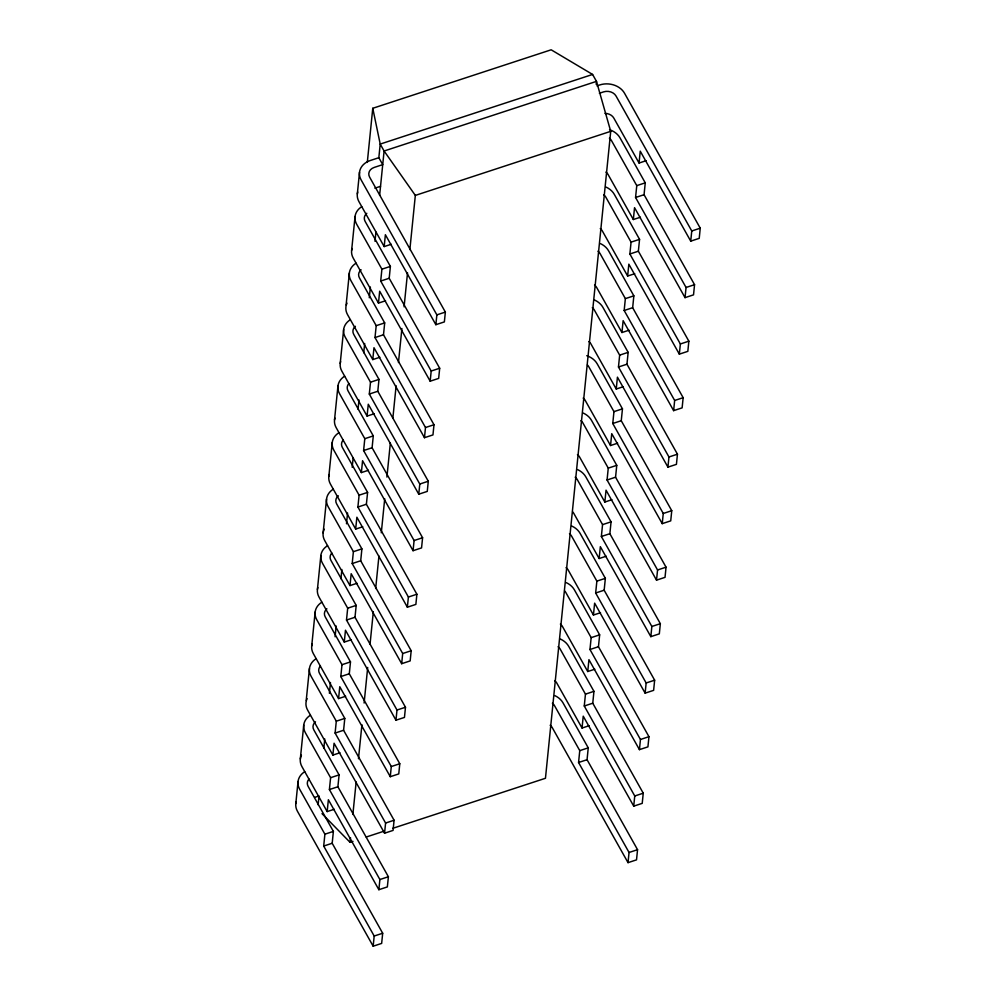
<?xml version="1.0" encoding="UTF-8"?>
<svg xmlns="http://www.w3.org/2000/svg" width="996" height="996" viewBox="0 0 996 996"><rect width="100%" height="100%" fill="white"/><g stroke="black" fill="none" stroke-linecap="round" stroke-linejoin="round"><path stroke-width="1.49" d="M295.812 803.573L298.041 781.536M300.319 758.94L303.743 725.038M309.445 668.528L306.021 702.429A18.712 14.878 5.8 0 0 307.627 710.098L332.876 755.093L339.96 752.764M311.723 645.931L315.147 612.03M317.425 589.433L320.849 555.531M323.127 532.935L326.539 499.033M328.829 476.437L332.241 442.535M334.519 419.926L337.943 386.025M340.221 363.428L343.645 329.527M349.347 273.029L345.923 306.93A18.712 14.878 5.8 0 0 347.529 314.599L372.778 359.581L379.862 357.265M351.625 250.432L355.049 216.53M357.327 193.934L359.519 172.233M367.3 162.423L372.765 108.29L551.162 49.8L592.595 74.451L596.48 81.373L610.722 131.335L545.459 778.274L392.661 828.361M391.254 244.269L384.182 246.585L385.377 234.72L435.862 324.696L444.365 321.907L445.361 312.084L369.616 177.114A9.362 7.433 5.8 0 1 374.235 167.415L382.725 164.626L378.841 157.704L380.211 144.084L372.765 108.29M318.135 804.805L319.031 795.966L314.786 797.348M323.837 748.245L324.771 738.995M329.39 693.278L330.473 682.497M335.092 636.78L336.175 625.998M340.943 578.738L341.877 569.5M346.484 523.784L347.579 512.99M352.186 467.286L353.119 458.036M358.05 409.244L358.983 399.994M363.739 352.733L364.673 343.495M369.292 297.779L370.375 286.997M374.994 241.281L375.928 232.031M379.625 195.365L384.095 151.006L380.211 144.084L592.595 74.451M309.034 779.034A9.362 7.433 5.8 0 0 308.15 786.417L333.386 831.399L332.191 843.263L382.688 933.24L381.655 943.411L373.164 946.2L374.185 936.028L323.7 846.052L324.895 834.187L299.647 789.206A18.712 14.878 5.8 0 1 304.739 771.701M334.258 809.262L327.174 811.591L328.369 799.726L378.866 889.702L387.357 886.913L388.39 876.741L337.893 786.765L339.088 774.9L313.84 729.919A9.362 7.433 5.8 0 1 315.495 721.801M378.866 889.702L379.887 879.53L329.402 789.554L330.597 777.689L305.349 732.695A18.712 14.878 5.8 0 1 310.441 715.203M332.876 755.093L334.071 743.228L384.568 833.204L393.059 830.415L394.092 820.243L343.595 730.267L344.79 718.402L319.542 673.421A9.362 7.433 5.8 0 1 320.426 666.025M384.568 833.204L385.589 823.032L335.104 733.056L336.299 721.191L311.051 676.197A18.712 14.878 5.8 0 1 316.143 658.705M345.649 696.266L338.578 698.582L339.773 686.717L390.27 776.693L398.761 773.917L399.782 763.745L349.297 673.769L350.492 661.904L325.244 616.91A9.362 7.433 5.8 0 1 326.9 608.805M390.27 776.693L391.291 766.534L340.794 676.558L342.002 664.693L316.753 619.699A18.712 14.878 5.8 0 1 321.845 602.207M351.351 639.768L344.28 642.084L345.475 630.219L395.96 720.195L404.463 717.419L405.484 707.247L354.999 617.271L356.195 605.406L330.946 560.412A9.362 7.433 5.8 0 1 331.83 553.029M395.96 720.195L396.993 710.024L346.496 620.047L347.691 608.183L322.455 563.201A18.712 14.878 5.8 0 1 327.535 545.696M357.054 583.27L349.982 585.586L351.177 573.721L401.662 663.697L410.165 660.908L411.186 650.737L360.701 560.773L361.897 548.896L336.648 503.914A9.362 7.433 5.8 0 1 338.304 495.796M401.662 663.697L402.695 653.525L352.198 563.549L353.393 551.684L328.157 506.703A18.712 14.878 5.8 0 1 333.237 489.198M362.756 526.772L355.672 529.088L356.879 517.223L407.364 607.199L415.867 604.41L416.888 594.239L366.391 504.262L367.599 492.398L342.35 447.416A9.362 7.433 5.8 0 1 343.234 440.033M407.364 607.199L408.397 597.027L357.9 507.051L359.095 495.186L333.847 450.204A18.712 14.878 5.8 0 1 338.939 432.7M368.458 470.261L361.374 472.59L362.569 460.725L413.066 550.701L421.557 547.912L422.59 537.74L372.093 447.764L373.288 435.899L348.052 390.918A9.362 7.433 5.8 0 1 348.936 383.522M413.066 550.701L414.087 540.529L363.602 450.553L364.797 438.688L339.549 393.694A18.712 14.878 5.8 0 1 344.641 376.202M374.16 413.763L367.076 416.091L368.271 404.227L418.768 494.19L427.259 491.414L428.292 481.242L377.795 391.266L378.99 379.401L353.742 334.407A9.362 7.433 5.8 0 1 355.398 326.302M418.768 494.19L419.789 484.031L369.304 394.055L370.5 382.19L345.251 337.196A18.712 14.878 5.8 0 1 350.343 319.704M372.778 359.581L373.973 347.716L424.47 437.692L432.961 434.916L433.995 424.744L383.497 334.768L384.693 322.903L359.444 277.909A9.362 7.433 5.8 0 1 361.1 269.804M424.47 437.692L425.491 427.521L375.006 337.544L376.202 325.68L350.953 280.698A18.712 14.878 5.8 0 1 356.045 263.193M385.564 300.767L378.48 303.083L379.675 291.218L430.172 381.194L438.663 378.405L439.684 368.246L389.199 278.27L390.395 266.405L365.146 221.411A9.362 7.433 5.8 0 1 366.802 213.293M430.172 381.194L431.193 371.022L380.696 281.046L381.904 269.181L356.655 224.2A18.712 14.878 5.8 0 1 361.747 206.695M352.995 841.371L350.057 842.33L350.53 837.686M352.87 814.467L356.145 781.972M358.485 758.753L361.922 724.702M364.113 703.039L367.698 667.445M370.039 644.225L373.326 611.731M375.666 588.512L378.941 556.005M381.294 532.798L384.717 498.747M386.909 477.072L390.345 443.033M392.847 418.27L396.122 385.763M398.462 362.544L401.898 328.506M404.09 306.83L407.526 272.78M409.866 249.573L415.332 195.403L384.095 151.006L596.48 81.373L596.193 84.324M435.862 324.696L436.858 314.861L361.125 179.903A18.712 14.878 5.8 0 1 370.35 160.493L378.841 157.704M554.772 695.582A18.712 14.878 5.8 0 1 563.014 702.865L588.25 747.847L587.055 759.711L637.552 849.688L636.519 859.859L628.028 862.648L629.049 852.476L578.564 762.5L579.759 750.635L554.511 705.641A9.362 7.433 5.8 0 0 552.382 703.213M589.122 725.711L582.038 728.039L583.233 716.174L633.73 806.15L642.221 803.361L643.254 793.19L592.757 703.213L593.952 691.349L568.704 646.367A18.712 14.878 5.8 0 0 560.474 639.083M633.73 806.15L634.751 795.978L584.266 706.002L585.461 694.137L560.213 649.143A9.362 7.433 5.8 0 0 558.084 646.715M594.824 669.212L587.74 671.528L588.935 659.663L639.432 749.639L647.923 746.863L648.956 736.691L598.459 646.715L599.654 634.85L574.406 589.856A18.712 14.878 5.8 0 0 566.164 582.585M639.432 749.639L640.453 739.48L589.968 649.504L591.163 637.639L565.915 592.645A9.362 7.433 5.8 0 0 564.62 590.952M600.513 612.714L593.442 615.03L594.637 603.165L645.134 693.141L653.625 690.353L654.646 680.193L604.161 590.217L605.356 578.352L580.108 533.358A18.712 14.878 5.8 0 0 571.866 526.087M645.134 693.141L646.155 682.97L595.658 592.994L596.865 581.129L571.617 536.147A9.362 7.433 5.8 0 0 569.475 533.707M606.215 556.216L599.144 558.532L600.339 546.667L650.824 636.643L659.327 633.854L660.348 623.683L609.863 533.707L611.058 521.842L585.81 476.86A18.712 14.878 5.8 0 0 577.568 469.589M650.824 636.643L651.857 626.472L601.36 536.495L602.555 524.631L577.319 479.649A9.362 7.433 5.8 0 0 575.178 477.209M611.918 499.706L604.846 502.034L606.041 490.169L656.526 580.145L665.029 577.356L666.05 567.185L615.565 477.209L616.761 465.344L591.512 420.362A18.712 14.878 5.8 0 0 583.27 413.079M656.526 580.145L657.559 569.973L607.062 479.997L608.257 468.132L583.009 423.138A9.362 7.433 5.8 0 0 580.88 420.71M617.62 443.208L610.536 445.536L611.743 433.671L662.228 523.647L670.731 520.858L671.752 510.687L621.255 420.71L622.463 408.846L597.214 363.864A18.712 14.878 5.8 0 0 586.744 355.697M662.228 523.647L663.261 513.475L612.764 423.499L613.959 411.634L588.711 366.64A9.362 7.433 5.8 0 0 587.416 364.947M623.322 386.709L616.238 389.025L617.433 377.16L667.93 467.136L676.421 464.36L677.454 454.188L626.957 364.212L628.152 352.347L602.916 307.353A18.712 14.878 5.8 0 0 594.674 300.082M667.93 467.136L668.951 456.977L618.466 367.001L619.661 355.136L594.413 310.142A9.362 7.433 5.8 0 0 592.284 307.702M629.024 330.211L621.94 332.527L623.135 320.662L673.632 410.638L682.123 407.862L683.156 397.69L632.659 307.714L633.854 295.849L608.606 250.855A18.712 14.878 5.8 0 0 600.376 243.584M673.632 410.638L674.653 400.467L624.168 310.491L625.364 298.626L600.115 253.644A9.362 7.433 5.8 0 0 597.986 251.204M634.726 273.713L627.642 276.029L628.837 264.164L679.334 354.14L687.825 351.351L688.859 341.18L638.361 251.216L639.557 239.351L614.308 194.357A18.712 14.878 5.8 0 0 606.066 187.086M679.334 354.14L680.355 343.969L629.87 253.992L631.066 242.128L605.817 197.146A9.362 7.433 5.8 0 0 603.688 194.706M640.428 217.215L633.344 219.531L634.539 207.666L685.036 297.642L693.527 294.853L694.548 284.682L644.063 194.706L645.259 182.841L620.01 137.859A18.712 14.878 5.8 0 0 609.54 129.704M685.036 297.642L686.057 287.471L635.56 197.494L636.768 185.63L611.519 140.648A9.362 7.433 5.8 0 0 609.378 138.207M646.118 160.705L639.046 163.033L640.241 151.168L690.726 241.144L699.229 238.355L700.25 228.184L624.517 93.226A18.712 14.878 5.8 0 0 599.754 84.946L596.928 85.88M690.726 241.144L691.759 230.972L616.026 96.002A9.362 7.433 5.8 0 0 603.638 91.869L599.393 93.263M374.87 188.182L380.534 186.314M415.332 195.403L610.722 131.335M381.904 269.181L390.395 266.405M636.768 185.63L645.259 182.841M380.696 281.046L389.199 278.27M635.56 197.494L644.063 194.706M376.202 325.68L384.693 322.903M631.066 242.128L639.557 239.351M691.759 230.972L700.25 228.184M436.858 314.861L445.361 312.084M375.006 337.544L383.497 334.768M629.87 253.992L638.361 251.216M370.5 382.19L378.99 379.401M625.364 298.626L633.854 295.849M431.193 371.022L439.684 368.246M686.057 287.471L694.548 284.682M369.304 394.055L377.795 391.266M624.168 310.491L632.659 307.714M364.797 438.688L373.288 435.899M619.661 355.136L628.152 352.347M425.491 427.521L433.995 424.744M680.355 343.969L688.859 341.18M363.602 450.553L372.093 447.764M618.466 367.001L626.957 364.212M359.095 495.186L367.599 492.398M613.959 411.634L622.463 408.846M419.789 484.031L428.292 481.242M674.653 400.467L683.156 397.69M357.9 507.051L366.391 504.262M612.764 423.499L621.255 420.71M353.393 551.684L361.897 548.896M608.257 468.132L616.761 465.344M414.087 540.529L422.59 537.74M668.951 456.977L677.454 454.188M352.198 563.549L360.701 560.773M607.062 479.997L615.565 477.209M347.691 608.183L356.195 605.406M602.555 524.631L611.058 521.842M408.397 597.027L416.888 594.239M663.261 513.475L671.752 510.687M346.496 620.047L354.999 617.271M601.36 536.495L609.863 533.707M342.002 664.693L350.492 661.904M596.865 581.129L605.356 578.352M402.695 653.525L411.186 650.737M657.559 569.973L666.05 567.185M340.794 676.558L349.297 673.769M595.658 592.994L604.161 590.217M336.299 721.191L344.79 718.402M591.163 637.639L599.654 634.85M396.993 710.024L405.484 707.247M651.857 626.472L660.348 623.683M335.104 733.056L343.595 730.267M589.968 649.504L598.459 646.715M330.597 777.689L339.088 774.9M585.461 694.137L593.952 691.349M391.291 766.534L399.782 763.745M646.155 682.97L654.646 680.193M329.402 789.554L337.893 786.765M584.266 706.002L592.757 703.213M324.895 834.187L333.386 831.399M579.759 750.635L588.25 747.847M385.589 823.032L394.092 820.243M640.453 739.48L648.956 736.691M323.7 846.052L332.191 843.263M578.564 762.5L587.055 759.711M366.217 837.026L383.846 831.249M379.887 879.53L388.39 876.741M634.751 795.978L643.254 793.19M374.185 936.028L382.688 933.24M629.049 852.476L637.552 849.688M322.007 813.645L350.057 842.33M639.046 163.033L613.797 118.038A9.362 7.433 5.8 0 0 604.958 113.37M633.344 219.531L608.095 174.537A9.362 7.433 5.8 0 0 605.966 172.109M627.642 276.029L602.393 231.047A9.362 7.433 5.8 0 0 600.264 228.607M621.94 332.527L596.691 287.545A9.362 7.433 5.8 0 0 594.562 285.105M616.238 389.025L591.002 344.043A9.362 7.433 5.8 0 0 588.86 341.603M610.536 445.536L585.299 400.541A9.362 7.433 5.8 0 0 583.158 398.101M604.846 502.034L579.597 457.04A9.362 7.433 5.8 0 0 577.456 454.612M599.144 558.532L573.895 513.55A9.362 7.433 5.8 0 0 572.6 511.844M593.442 615.03L568.193 570.048A9.362 7.433 5.8 0 0 566.064 567.608M384.182 246.585L358.934 201.603A18.712 14.878 5.8 0 1 357.713 192.016M587.74 671.528L562.491 626.546A9.362 7.433 5.8 0 0 560.362 624.106M378.48 303.083L353.231 258.101A18.712 14.878 5.8 0 1 352.011 248.514M582.038 728.039L556.789 683.044A9.362 7.433 5.8 0 0 554.66 680.604M628.028 862.648L552.294 727.678A9.362 7.433 5.8 0 0 550.153 725.25M367.076 416.091L341.827 371.097A18.712 14.878 5.8 0 1 340.62 361.523M361.374 472.59L336.138 427.595A18.712 14.878 5.8 0 1 334.917 418.021M355.672 529.088L330.435 484.093A18.712 14.878 5.8 0 1 329.215 474.519M349.982 585.586L324.733 540.604A18.712 14.878 5.8 0 1 324.21 529.175M344.28 642.084L319.031 597.102A18.712 14.878 5.8 0 1 317.811 587.528M338.578 698.582L313.329 653.6A18.712 14.878 5.8 0 1 312.109 644.026M327.174 811.591L301.925 766.596A18.712 14.878 5.8 0 1 301.415 755.18M373.164 946.2L297.431 811.242A18.712 14.878 5.8 0 1 296.21 801.656M306.407 700.524A18.712 14.878 5.8 0 1 307.117 698.682M346.309 305.025A18.712 14.878 5.8 0 1 347.019 303.182"/></g></svg>
